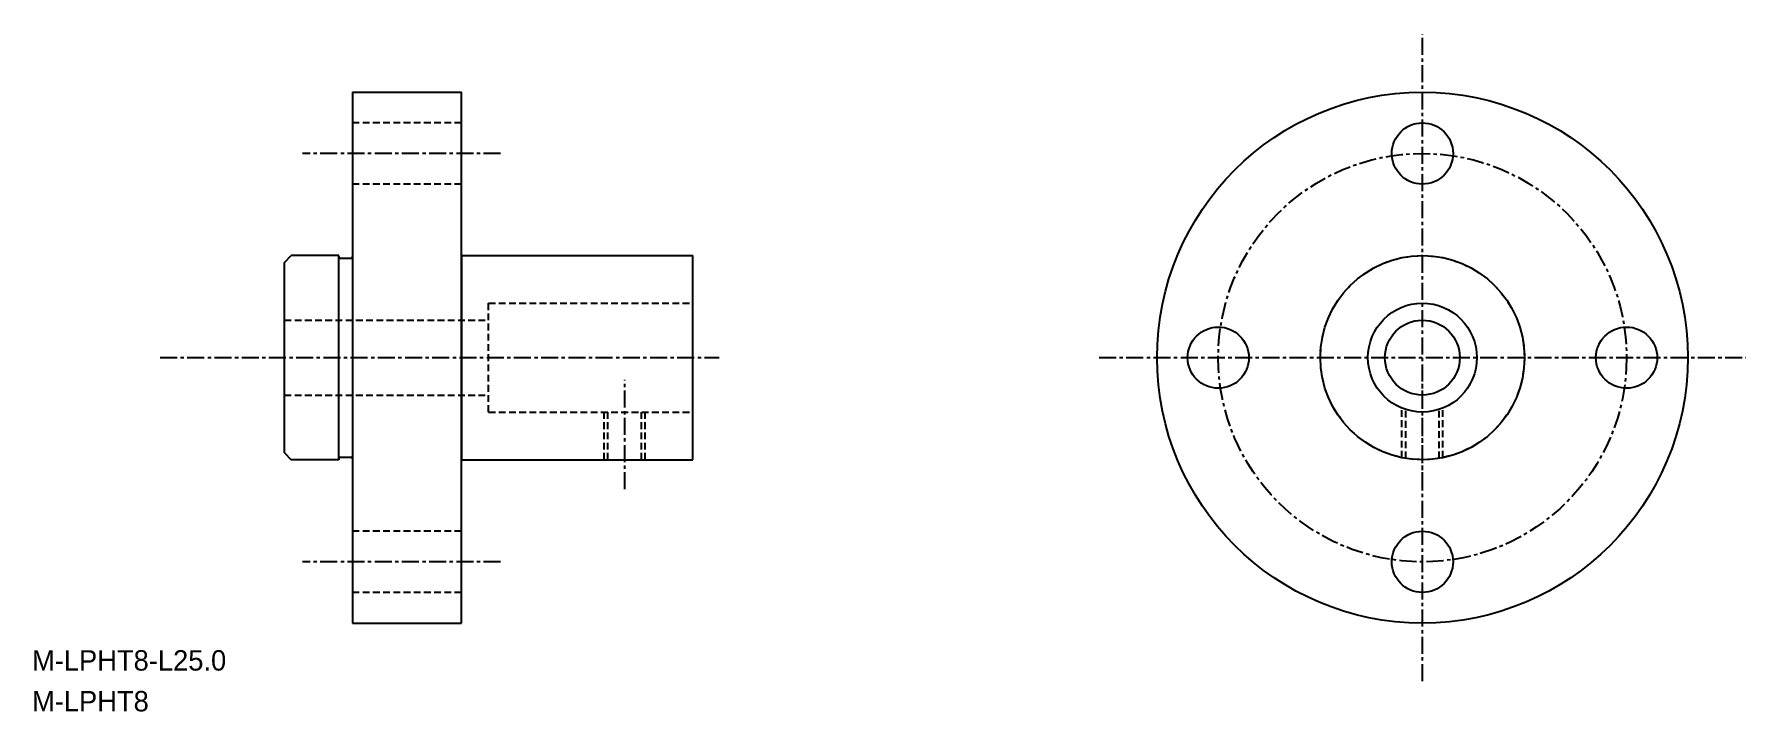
# Model space of a CAD drawing. Extents: x -1882 to -1756, y -490 to -440.
import ezdxf

# ---------------------------------------------------------------- set-up
doc = ezdxf.new("R2010")
doc.units = 0
doc.linetypes.add('CENTER', pattern=[2, 1.25, -0.25, 0.25, -0.25])
doc.linetypes.add('DASHED', pattern=[0.75, 0.5, -0.25])
doc.layers.get('0').update_dxf_attribs({"linetype": 'CONTINUOUS'})
doc.layers.add('CENTER', color=1, linetype='CENTER')

msp = doc.modelspace()

# ---------------------------------------------------------------- linework, layer by layer
at = {"color": 7, "linetype": 'CONTINUOUS'}
for p, q in [((-1858.86, -444.68), (-1850.86, -444.68)), ((-1858.86, -444.68), (-1858.86, -483.68)), ((-1850.86, -483.68), (-1850.86, -444.68)), ((-1863.86, -457.18), (-1863.36, -456.68)), ((-1863.86, -471.18), (-1863.86, -457.18)), ((-1859.86, -456.68), (-1863.36, -456.68)), ((-1859.86, -471.68), (-1859.86, -456.68)), ((-1859.86, -456.78), (-1859.86, -456.68)), ((-1859.76, -456.88), (-1858.96, -456.88)), ((-1850.86, -456.68), (-1850.86, -471.68)), ((-1850.86, -456.68), (-1833.86, -456.68)), ((-1833.86, -471.68), (-1833.86, -456.68)), ((-1863.86, -471.18), (-1863.36, -471.68)), ((-1859.86, -471.58), (-1859.86, -471.68)), ((-1859.76, -471.48), (-1858.96, -471.48)), ((-1859.86, -471.68), (-1863.36, -471.68)), ((-1850.86, -471.68), (-1833.86, -471.68)), ((-1858.86, -483.68), (-1850.86, -483.68))]:
    msp.add_line(p, q, dxfattribs=at)
at = {"color": 3, "linetype": 'DASHED'}
for p, q in [((-1850.86, -446.93), (-1858.86, -446.93)), ((-1850.86, -451.43), (-1858.86, -451.43)), ((-1848.86, -460.18), (-1833.86, -460.18)), ((-1848.86, -468.18), (-1848.86, -460.18)), ((-1863.86, -461.43), (-1848.86, -461.43)), ((-1863.86, -466.93), (-1848.86, -466.93)), ((-1848.86, -468.18), (-1833.86, -468.18)), ((-1840.36, -471.68), (-1840.36, -468.18)), ((-1840.09, -471.68), (-1840.09, -468.18)), ((-1837.63, -471.68), (-1837.63, -468.18)), ((-1837.36, -471.68), (-1837.36, -468.18)), ((-1781.75, -471.53), (-1781.75, -467.89)), ((-1781.48, -471.58), (-1781.48, -467.98)), ((-1779.02, -471.58), (-1779.02, -467.98)), ((-1778.75, -471.53), (-1778.75, -467.89)), ((-1850.86, -476.93), (-1858.86, -476.93)), ((-1850.86, -481.43), (-1858.86, -481.43))]:
    msp.add_line(p, q, dxfattribs=at)
at = {"color": 7, "linetype": 'CONTINUOUS'}
msp.add_circle((-1780.25, -464.18), 19.5, dxfattribs=at)
for centre, radius in [((-1780.25, -449.18), 2.25), ((-1780.25, -464.18), 7.5), ((-1780.25, -464.18), 4), ((-1780.25, -464.18), 2.75), ((-1795.25, -464.18), 2.25), ((-1765.25, -464.18), 2.25), ((-1780.25, -479.18), 2.25)]:
    msp.add_circle(centre, radius)
at = {"color": 3, "linetype": 'DASHED'}
msp.add_circle((-1780.25, -464.18), 7.5, dxfattribs=at)
at = {"color": 7, "linetype": 'CONTINUOUS'}
for centre, start, end in [((-1859.76, -456.78), 180, 270), ((-1858.96, -456.78), 270, 0), ((-1859.76, -471.58), 90, 180), ((-1858.96, -471.58), 0, 90)]:
    msp.add_arc(centre, 0.1, start, end, dxfattribs=at)
for p in [(-1838.86, -471.68), (-1780.25, -471.68)]:
    msp.add_point(p, dxfattribs=at)
at = {"layer": 'CENTER', "color": 1, "linetype": 'CENTER'}
for p, q in [((-1780.25, -487.94), (-1780.25, -440.42)), ((-1873, -464.18), (-1831.91, -464.18)), ((-1804.01, -464.18), (-1756.49, -464.18))]:
    msp.add_line(p, q, dxfattribs=at)
at = {"layer": 'CENTER'}
for p, q in [((-1847.98, -449.18), (-1862.53, -449.18)), ((-1838.86, -473.85), (-1838.86, -465.8)), ((-1780.25, -473.85), (-1780.25, -465.8)), ((-1847.98, -479.18), (-1862.53, -479.18))]:
    msp.add_line(p, q, dxfattribs=at)
msp.add_circle((-1780.25, -464.18), 15, dxfattribs=at)

# ---------------------------------------------------------------- texts
for s, p in [('M-LPHT8-L25.0', (-1882.41, -487.17)), ('M-LPHT8', (-1882.41, -490.17))]:
    msp.add_text(s, height=1.5).set_placement(p)

doc.saveas('drawing.dxf')
